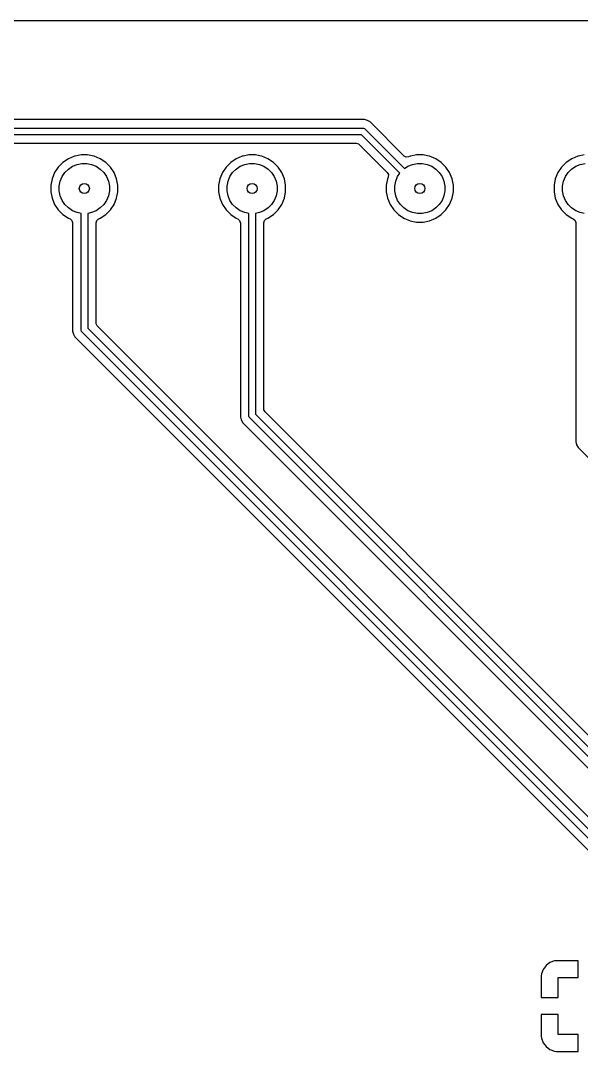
# Model space of a CAD drawing. Extents: x 0 to 90, y 0 to 55.
# Drawn here: x 43.1 to 59.82, y 24.3 to 55 of the extents above; entities that cross this region are included whole.
import ezdxf

# ---------------------------------------------------------------- set-up
doc = ezdxf.new("R2010")
doc.units = 0
doc.layers.add('BLACK', color=7, linetype='CONTINUOUS')

msp = doc.modelspace()

# ---------------------------------------------------------------- linework, layer by layer
at = {"layer": 'BLACK', "linetype": 'CONTINUOUS'}
for p, q in [((0.1245, 54.9995), (89.8755, 54.9995)), ((53.346144, 52.0505), (34.253856, 52.0505)), ((53.435288, 52.026614), (53.346144, 52.0505)), ((53.515212, 51.98047), (53.435288, 52.026614)), ((54.526193, 50.969487), (53.515212, 51.98047)), ((34.3, 51.8), (53.3, 51.8)), ((53.258578, 51.6), (34.341422, 51.6)), ((54.405238, 50.453339), (53.258578, 51.6)), ((53.3, 51.8), (53.319509, 51.798079)), ((53.319509, 51.798079), (53.355557, 51.783147)), ((53.355557, 51.783147), (53.370711, 51.770711)), ((53.370711, 51.770711), (54.54666, 50.594761)), ((34.496544, 51.3495), (53.103456, 51.3495)), ((53.103456, 51.3495), (53.170495, 51.329815)), ((53.170495, 51.329815), (53.191137, 51.313181)), ((53.191137, 51.313181), (54.030481, 50.473835)), ((44.70816, 50.962049), (44.526092, 50.886635)), ((44.708165, 50.962051), (44.70816, 50.962049)), ((44.73024, 50.966442), (44.708165, 50.962051)), ((44.901457, 51.0005), (44.73024, 50.966442)), ((44.901459, 51.0005), (44.901457, 51.0005)), ((45.098541, 51.0005), (44.901459, 51.0005)), ((45.098543, 51.0005), (45.098541, 51.0005)), ((45.228582, 50.974632), (45.098543, 51.0005)), ((45.291835, 50.962051), (45.228582, 50.974632)), ((45.473914, 50.886632), (45.291835, 50.962051)), ((49.70816, 50.962049), (49.526092, 50.886635)), ((49.708165, 50.962051), (49.70816, 50.962049)), ((49.73024, 50.966442), (49.708165, 50.962051)), ((49.901457, 51.0005), (49.73024, 50.966442)), ((49.901459, 51.0005), (49.901457, 51.0005)), ((50.098541, 51.0005), (49.901459, 51.0005)), ((50.098543, 51.0005), (50.098541, 51.0005)), ((50.228582, 50.974632), (50.098543, 51.0005)), ((50.291835, 50.962051), (50.228582, 50.974632)), ((50.473914, 50.886632), (50.291835, 50.962051)), ((54.529349, 50.966442), (54.526193, 50.969487)), ((54.591828, 50.935168), (54.529349, 50.966442)), ((54.708165, 50.962051), (54.661294, 50.942636)), ((54.73024, 50.966442), (54.708165, 50.962051)), ((54.901457, 51.0005), (54.73024, 50.966442)), ((54.901459, 51.0005), (54.901457, 51.0005)), ((55.098541, 51.0005), (54.901459, 51.0005)), ((55.098543, 51.0005), (55.098541, 51.0005)), ((55.228582, 50.974632), (55.098543, 51.0005)), ((55.291835, 50.962051), (55.228582, 50.974632)), ((55.473914, 50.886632), (55.291835, 50.962051)), ((59.70816, 50.962049), (59.526092, 50.886635)), ((59.708165, 50.962051), (59.70816, 50.962049)), ((59.73024, 50.966442), (59.708165, 50.962051)), ((59.901457, 51.0005), (59.73024, 50.966442)), ((44.362214, 50.777136), (44.222863, 50.637785)), ((44.362218, 50.777139), (44.362214, 50.777136)), ((44.526079, 50.886628), (44.362218, 50.777139)), ((44.524205, 50.579758), (44.646452, 50.661441)), ((44.526092, 50.886635), (44.526079, 50.886628)), ((44.646452, 50.661441), (44.782286, 50.717705)), ((44.782286, 50.717705), (44.926487, 50.746389)), ((44.926487, 50.746389), (45.073513, 50.746389)), ((45.073513, 50.746389), (45.217714, 50.717705)), ((45.217714, 50.717705), (45.353548, 50.661441)), ((45.353548, 50.661441), (45.475795, 50.579758)), ((45.637782, 50.777139), (45.473914, 50.886632)), ((45.777139, 50.637782), (45.637782, 50.777139)), ((49.362214, 50.777136), (49.222863, 50.637785)), ((49.362218, 50.777139), (49.362214, 50.777136)), ((49.526079, 50.886628), (49.362218, 50.777139)), ((49.524205, 50.579758), (49.646452, 50.661441)), ((49.526092, 50.886635), (49.526079, 50.886628)), ((49.646452, 50.661441), (49.782286, 50.717705)), ((49.782286, 50.717705), (49.926487, 50.746389)), ((49.926487, 50.746389), (50.073513, 50.746389)), ((50.073513, 50.746389), (50.217714, 50.717705)), ((50.217714, 50.717705), (50.353548, 50.661441)), ((50.353548, 50.661441), (50.475795, 50.579758)), ((50.637782, 50.777139), (50.473914, 50.886632)), ((50.777139, 50.637782), (50.637782, 50.777139)), ((54.54666, 50.594761), (54.646452, 50.661441)), ((54.661294, 50.942636), (54.591828, 50.935168)), ((54.646452, 50.661441), (54.782286, 50.717705)), ((54.782286, 50.717705), (54.926487, 50.746389)), ((54.926487, 50.746389), (55.073513, 50.746389)), ((55.073513, 50.746389), (55.217714, 50.717705)), ((55.217714, 50.717705), (55.353548, 50.661441)), ((55.353548, 50.661441), (55.475795, 50.579758)), ((55.637782, 50.777139), (55.473914, 50.886632)), ((55.777139, 50.637782), (55.637782, 50.777139)), ((59.362214, 50.777136), (59.222863, 50.637785)), ((59.362218, 50.777139), (59.362214, 50.777136)), ((59.526079, 50.886628), (59.362218, 50.777139)), ((59.524205, 50.579758), (59.646452, 50.661441)), ((59.526092, 50.886635), (59.526079, 50.886628)), ((59.646452, 50.661441), (59.782286, 50.717705)), ((59.782286, 50.717705), (59.926487, 50.746389)), ((44.113364, 50.473907), (44.03795, 50.291839)), ((44.113371, 50.47392), (44.113364, 50.473907)), ((44.22286, 50.637781), (44.113371, 50.47392)), ((44.222863, 50.637785), (44.22286, 50.637781)), ((44.282295, 50.217714), (44.338559, 50.353548)), ((44.338559, 50.353548), (44.420242, 50.475795)), ((44.420242, 50.475795), (44.524205, 50.579758)), ((45.475795, 50.579758), (45.579758, 50.475795)), ((45.579758, 50.475795), (45.661441, 50.353548)), ((45.661441, 50.353548), (45.717705, 50.217714)), ((45.886632, 50.473914), (45.777139, 50.637782)), ((45.962051, 50.291835), (45.886632, 50.473914)), ((49.113364, 50.473907), (49.03795, 50.291839)), ((49.113371, 50.47392), (49.113364, 50.473907)), ((49.22286, 50.637781), (49.113371, 50.47392)), ((49.222863, 50.637785), (49.22286, 50.637781)), ((49.282295, 50.217714), (49.338559, 50.353548)), ((49.338559, 50.353548), (49.420242, 50.475795)), ((49.420242, 50.475795), (49.524205, 50.579758)), ((50.475795, 50.579758), (50.579758, 50.475795)), ((50.579758, 50.475795), (50.661441, 50.353548)), ((50.661441, 50.353548), (50.717705, 50.217714)), ((50.886632, 50.473914), (50.777139, 50.637782)), ((50.962051, 50.291835), (50.886632, 50.473914)), ((54.030481, 50.473835), (54.063966, 50.412512)), ((54.063966, 50.412512), (54.058982, 50.34282)), ((54.282295, 50.217714), (54.338559, 50.353548)), ((54.338559, 50.353548), (54.405238, 50.453339)), ((55.475795, 50.579758), (55.579758, 50.475795)), ((55.579758, 50.475795), (55.661441, 50.353548)), ((55.661441, 50.353548), (55.717705, 50.217714)), ((55.886632, 50.473914), (55.777139, 50.637782)), ((55.962051, 50.291835), (55.886632, 50.473914)), ((59.113364, 50.473907), (59.03795, 50.291839)), ((59.113371, 50.47392), (59.113364, 50.473907)), ((59.22286, 50.637781), (59.113371, 50.47392)), ((59.222863, 50.637785), (59.22286, 50.637781)), ((59.282295, 50.217714), (59.338559, 50.353548)), ((59.338559, 50.353548), (59.420242, 50.475795)), ((59.420242, 50.475795), (59.524205, 50.579758)), ((44.037947, 50.291829), (43.9995, 50.098543)), ((43.9995, 50.098543), (43.9995, 49.901456)), ((44.03795, 50.291839), (44.037947, 50.291829)), ((44.253611, 50.073513), (44.282295, 50.217714)), ((44.253611, 49.926487), (44.253611, 50.073513)), ((45.717705, 50.217714), (45.746389, 50.073513)), ((45.746389, 50.073513), (45.746389, 49.926487)), ((45.962052, 50.291829), (45.962051, 50.291835)), ((46.0005, 50.098543), (45.962052, 50.291829)), ((46.0005, 49.901456), (46.0005, 50.098543)), ((49.037947, 50.291829), (48.9995, 50.098543)), ((48.9995, 50.098543), (48.9995, 49.901456)), ((49.03795, 50.291839), (49.037947, 50.291829)), ((49.253611, 50.073513), (49.282295, 50.217714)), ((49.253611, 49.926487), (49.253611, 50.073513)), ((50.717705, 50.217714), (50.746389, 50.073513)), ((50.746389, 50.073513), (50.746389, 49.926487)), ((50.962052, 50.291829), (50.962051, 50.291835)), ((51.0005, 50.098543), (50.962052, 50.291829)), ((51.0005, 49.901456), (51.0005, 50.098543)), ((54.037947, 50.291828), (53.9995, 50.098543)), ((53.9995, 50.098543), (53.9995, 49.901456)), ((54.037948, 50.291831), (54.037947, 50.291828)), ((54.037949, 50.291835), (54.037948, 50.291831)), ((54.057362, 50.338703), (54.037949, 50.291835)), ((54.058982, 50.34282), (54.057362, 50.338703)), ((54.253611, 50.073513), (54.282295, 50.217714)), ((54.253611, 49.926487), (54.253611, 50.073513)), ((55.717705, 50.217714), (55.746389, 50.073513)), ((55.746389, 50.073513), (55.746389, 49.926487)), ((55.962052, 50.291829), (55.962051, 50.291835)), ((56.0005, 50.098543), (55.962052, 50.291829)), ((56.0005, 49.901456), (56.0005, 50.098543)), ((59.037947, 50.291829), (58.9995, 50.098543)), ((58.9995, 50.098543), (58.9995, 49.901456)), ((59.03795, 50.291839), (59.037947, 50.291829)), ((59.253611, 50.073513), (59.282295, 50.217714)), ((59.253611, 49.926487), (59.253611, 50.073513)), ((43.9995, 49.901456), (43.999499, 49.901456)), ((43.999499, 49.901456), (44.037947, 49.70817)), ((44.282295, 49.782286), (44.253611, 49.926487)), ((44.338559, 49.646452), (44.282295, 49.782286)), ((45.717705, 49.782286), (45.661441, 49.646452)), ((45.746389, 49.926487), (45.717705, 49.782286)), ((45.962052, 49.70817), (46.0005, 49.901456)), ((48.9995, 49.901456), (48.999499, 49.901456)), ((48.999499, 49.901456), (49.037947, 49.70817)), ((49.282295, 49.782286), (49.253611, 49.926487)), ((49.338559, 49.646452), (49.282295, 49.782286)), ((50.717705, 49.782286), (50.661441, 49.646452)), ((50.746389, 49.926487), (50.717705, 49.782286)), ((50.962052, 49.70817), (51.0005, 49.901456)), ((53.9995, 49.901456), (53.999499, 49.901456)), ((53.999499, 49.901456), (54.037947, 49.70817)), ((54.282295, 49.782286), (54.253611, 49.926487)), ((54.338559, 49.646452), (54.282295, 49.782286)), ((55.717705, 49.782286), (55.661441, 49.646452)), ((55.746389, 49.926487), (55.717705, 49.782286)), ((55.962052, 49.70817), (56.0005, 49.901456)), ((58.9995, 49.901456), (58.999499, 49.901456)), ((58.999499, 49.901456), (59.037947, 49.70817)), ((59.282295, 49.782286), (59.253611, 49.926487)), ((59.338559, 49.646452), (59.282295, 49.782286)), ((44.037947, 49.70817), (44.03795, 49.70816)), ((44.03795, 49.70816), (44.113364, 49.526092)), ((44.113364, 49.526092), (44.113371, 49.526079)), ((44.113371, 49.526079), (44.22286, 49.362218)), ((44.420242, 49.524205), (44.338559, 49.646452)), ((44.524205, 49.420242), (44.420242, 49.524205)), ((45.579758, 49.524205), (45.475795, 49.420242)), ((45.661441, 49.646452), (45.579758, 49.524205)), ((45.777139, 49.362218), (45.886628, 49.526079)), ((45.886628, 49.526079), (45.886635, 49.526092)), ((45.886635, 49.526092), (45.962049, 49.70816)), ((45.962049, 49.70816), (45.962052, 49.70817)), ((49.037947, 49.70817), (49.03795, 49.70816)), ((49.03795, 49.70816), (49.113364, 49.526092)), ((49.113364, 49.526092), (49.113371, 49.526079)), ((49.113371, 49.526079), (49.22286, 49.362218)), ((49.420242, 49.524205), (49.338559, 49.646452)), ((49.524205, 49.420242), (49.420242, 49.524205)), ((50.579758, 49.524205), (50.475795, 49.420242)), ((50.661441, 49.646452), (50.579758, 49.524205)), ((50.777139, 49.362218), (50.886628, 49.526079)), ((50.886628, 49.526079), (50.886635, 49.526092)), ((50.886635, 49.526092), (50.962049, 49.70816)), ((50.962049, 49.70816), (50.962052, 49.70817)), ((54.037947, 49.70817), (54.03795, 49.70816)), ((54.03795, 49.70816), (54.113364, 49.526092)), ((54.113364, 49.526092), (54.113371, 49.526079)), ((54.113371, 49.526079), (54.22286, 49.362218)), ((54.420242, 49.524205), (54.338559, 49.646452)), ((54.524205, 49.420242), (54.420242, 49.524205)), ((55.579758, 49.524205), (55.475795, 49.420242)), ((55.661441, 49.646452), (55.579758, 49.524205)), ((55.777139, 49.362218), (55.886628, 49.526079)), ((55.886628, 49.526079), (55.886635, 49.526092)), ((55.886635, 49.526092), (55.962049, 49.70816)), ((55.962049, 49.70816), (55.962052, 49.70817)), ((59.037947, 49.70817), (59.03795, 49.70816)), ((59.03795, 49.70816), (59.113364, 49.526092)), ((59.113364, 49.526092), (59.113371, 49.526079)), ((59.113371, 49.526079), (59.22286, 49.362218)), ((59.420242, 49.524205), (59.338559, 49.646452)), ((59.524205, 49.420242), (59.420242, 49.524205)), ((44.22286, 49.362218), (44.222863, 49.362214)), ((44.222863, 49.362214), (44.362214, 49.222863)), ((44.362214, 49.222863), (44.362218, 49.22286)), ((44.362218, 49.22286), (44.526079, 49.113371)), ((44.646452, 49.338559), (44.524205, 49.420242)), ((44.782286, 49.282295), (44.646452, 49.338559)), ((44.9, 49.258879), (44.782286, 49.282295)), ((44.9, 45.8), (44.9, 49.258879)), ((45.217714, 49.282295), (45.1, 49.258879)), ((45.1, 49.258879), (45.1, 45.841422)), ((45.353548, 49.338559), (45.217714, 49.282295)), ((45.475795, 49.420242), (45.353548, 49.338559)), ((45.47392, 49.113371), (45.637781, 49.22286)), ((45.637781, 49.22286), (45.637785, 49.222863)), ((45.637785, 49.222863), (45.777136, 49.362214)), ((45.777136, 49.362214), (45.777139, 49.362218)), ((49.22286, 49.362218), (49.222863, 49.362214)), ((49.222863, 49.362214), (49.362214, 49.222863)), ((49.362214, 49.222863), (49.362218, 49.22286)), ((49.362218, 49.22286), (49.526079, 49.113371)), ((49.646452, 49.338559), (49.524205, 49.420242)), ((49.782286, 49.282295), (49.646452, 49.338559)), ((49.9, 49.258879), (49.782286, 49.282295)), ((49.9, 43.240001), (49.9, 49.258879)), ((50.217714, 49.282295), (50.1, 49.258879)), ((50.1, 49.258879), (50.1, 43.281423)), ((50.353548, 49.338559), (50.217714, 49.282295)), ((50.475795, 49.420242), (50.353548, 49.338559)), ((50.47392, 49.113371), (50.637781, 49.22286)), ((50.637781, 49.22286), (50.637785, 49.222863)), ((50.637785, 49.222863), (50.777136, 49.362214)), ((50.777136, 49.362214), (50.777139, 49.362218)), ((54.22286, 49.362218), (54.222863, 49.362214)), ((54.222863, 49.362214), (54.362214, 49.222863)), ((54.362214, 49.222863), (54.362218, 49.22286)), ((54.362218, 49.22286), (54.526079, 49.113371)), ((54.646452, 49.338559), (54.524205, 49.420242)), ((54.782286, 49.282295), (54.646452, 49.338559)), ((54.926487, 49.253611), (54.782286, 49.282295)), ((55.073513, 49.253611), (54.926487, 49.253611)), ((55.217714, 49.282295), (55.073513, 49.253611)), ((55.353548, 49.338559), (55.217714, 49.282295)), ((55.475795, 49.420242), (55.353548, 49.338559)), ((55.47392, 49.113371), (55.637781, 49.22286)), ((55.637781, 49.22286), (55.637785, 49.222863)), ((55.637785, 49.222863), (55.777136, 49.362214)), ((55.777136, 49.362214), (55.777139, 49.362218)), ((59.22286, 49.362218), (59.222863, 49.362214)), ((59.222863, 49.362214), (59.362214, 49.222863)), ((59.362214, 49.222863), (59.362218, 49.22286)), ((59.362218, 49.22286), (59.526079, 49.113371)), ((59.646452, 49.338559), (59.524205, 49.420242)), ((59.782286, 49.282295), (59.646452, 49.338559)), ((59.9, 49.258879), (59.782286, 49.282295)), ((44.526079, 49.113371), (44.526094, 49.113363)), ((44.526094, 49.113363), (44.572954, 49.093953)), ((44.572954, 49.093953), (44.627357, 49.050112)), ((44.627357, 49.050112), (44.649421, 48.983817)), ((44.649421, 48.983817), (44.6495, 48.979393)), ((44.6495, 48.979393), (44.6495, 45.753854)), ((45.3505, 48.979393), (45.370185, 49.046432)), ((45.3505, 45.996543), (45.3505, 48.979393)), ((45.370185, 49.046432), (45.422989, 49.092187)), ((45.422989, 49.092187), (45.427046, 49.093953)), ((45.427046, 49.093953), (45.473905, 49.113363)), ((45.473905, 49.113363), (45.47392, 49.113371)), ((49.526079, 49.113371), (49.526094, 49.113363)), ((49.526094, 49.113363), (49.572954, 49.093953)), ((49.572954, 49.093953), (49.627357, 49.050112)), ((49.627357, 49.050112), (49.649421, 48.983817)), ((49.649421, 48.983817), (49.6495, 48.979393)), ((49.6495, 48.979393), (49.6495, 43.193857)), ((50.3505, 48.979393), (50.370185, 49.046432)), ((50.3505, 43.436544), (50.3505, 48.979393)), ((50.370185, 49.046432), (50.422989, 49.092187)), ((50.422989, 49.092187), (50.427046, 49.093953)), ((50.427046, 49.093953), (50.473905, 49.113363)), ((50.473905, 49.113363), (50.47392, 49.113371)), ((54.526079, 49.113371), (54.526092, 49.113364)), ((54.526092, 49.113364), (54.70816, 49.03795)), ((54.70816, 49.03795), (54.70817, 49.037947)), ((54.70817, 49.037947), (54.901457, 48.9995)), ((54.901457, 48.9995), (54.901459, 48.9995)), ((54.901459, 48.9995), (55.098543, 48.9995)), ((55.098543, 48.9995), (55.291829, 49.037947)), ((55.291829, 49.037947), (55.291839, 49.03795)), ((55.291839, 49.03795), (55.473907, 49.113364)), ((55.473907, 49.113364), (55.47392, 49.113371)), ((59.526079, 49.113371), (59.526094, 49.113363)), ((59.526094, 49.113363), (59.572954, 49.093953)), ((59.572954, 49.093953), (59.627357, 49.050112)), ((59.627357, 49.050112), (59.649421, 48.983817)), ((59.649421, 48.983817), (59.6495, 48.979393)), ((59.6495, 48.979393), (59.6495, 42.453856)), ((44.6495, 45.753854), (44.666863, 45.689054)), ((44.901921, 45.780491), (44.9, 45.8)), ((44.916853, 45.744443), (44.901921, 45.780491)), ((44.929289, 45.729289), (44.916853, 45.744443)), ((45.1, 45.841422), (64.584857, 26.356564)), ((45.353334, 45.970185), (45.3505, 45.996543)), ((45.386817, 45.908864), (45.353334, 45.970185)), ((64.572507, 26.723173), (45.386817, 45.908864)), ((44.666863, 45.689054), (44.673385, 45.664714)), ((44.673385, 45.664714), (44.673387, 45.664709)), ((44.673387, 45.664709), (44.719527, 45.584791)), ((44.719527, 45.584791), (44.719531, 45.584786)), ((44.719531, 45.584786), (64.034519, 26.269797)), ((64.431142, 26.227435), (44.929289, 45.729289)), ((50.353334, 43.410186), (50.3505, 43.436544)), ((50.386817, 43.348865), (50.353334, 43.410186)), ((58.834225, 34.901456), (50.386817, 43.348865)), ((49.6495, 43.193857), (49.673386, 43.104713)), ((49.673386, 43.104713), (49.673387, 43.10471)), ((49.673387, 43.10471), (49.719527, 43.024792)), ((49.719527, 43.024792), (49.719531, 43.024787)), ((49.719531, 43.024787), (66.541348, 26.202969)), ((49.901921, 43.220492), (49.9, 43.240001)), ((49.916853, 43.184444), (49.901921, 43.220492)), ((49.929289, 43.16929), (49.916853, 43.184444)), ((66.92349, 26.175088), (49.929289, 43.16929)), ((50.1, 43.281423), (67.064912, 26.31651)), ((59.6495, 42.453856), (59.673386, 42.364712)), ((59.673386, 42.364712), (59.673387, 42.364709)), ((59.673387, 42.364709), (59.719527, 42.284791)), ((59.719527, 42.284791), (59.719531, 42.284786)), ((59.719531, 42.284786), (64.030481, 37.973835)), ((67.037032, 26.698649), (58.834225, 34.901456)), ((58.676646, 26.742086), (58.626404, 26.607379)), ((58.67665, 26.742093), (58.676646, 26.742086)), ((58.76281, 26.857187), (58.67665, 26.742093)), ((58.762813, 26.85719), (58.76281, 26.857187)), ((58.877907, 26.94335), (58.762813, 26.85719)), ((58.877914, 26.943354), (58.877907, 26.94335)), ((59.012621, 26.993596), (58.877914, 26.943354)), ((59.012628, 26.993598), (59.012621, 26.993596)), ((59.072156, 26.999999), (59.012628, 26.993598)), ((59.072173, 27), (59.072156, 26.999999)), ((59.720001, 27), (59.072173, 27)), ((59.720001, 26.5), (59.720001, 27)), ((58.626402, 26.607372), (58.620001, 26.547844)), ((58.620001, 26.547844), (58.620001, 25.9)), ((58.626404, 26.607379), (58.626402, 26.607372)), ((59.120001, 25.9), (59.120001, 26.5)), ((59.120001, 26.5), (59.720001, 26.5)), ((58.620001, 25.9), (59.120001, 25.9)), ((58.620001, 25.4), (58.620001, 24.752155)), ((59.120001, 25.4), (58.620001, 25.4)), ((59.120001, 24.8), (59.120001, 25.4)), ((58.620001, 24.752155), (58.626402, 24.692627)), ((58.626402, 24.692627), (58.626404, 24.69262)), ((58.626404, 24.69262), (58.676646, 24.557913)), ((59.720001, 24.8), (59.120001, 24.8)), ((59.720001, 24.3), (59.720001, 24.8)), ((58.676646, 24.557913), (58.67665, 24.557906)), ((58.67665, 24.557906), (58.76281, 24.442812)), ((58.76281, 24.442812), (58.762813, 24.442809)), ((58.762813, 24.442809), (58.877907, 24.356649)), ((58.877907, 24.356649), (58.877914, 24.356645)), ((58.877914, 24.356645), (59.012621, 24.306403)), ((59.012621, 24.306403), (59.012628, 24.306401)), ((59.012628, 24.306401), (59.072156, 24.3)), ((59.072156, 24.3), (59.720001, 24.3))]:
    msp.add_line(p, q, dxfattribs=at)
at = {"layer": 'BLACK'}
for centre in [(45, 50), (50, 50), (55, 50)]:
    msp.add_circle(centre, 0.15, dxfattribs=at)

doc.saveas('drawing.dxf')
